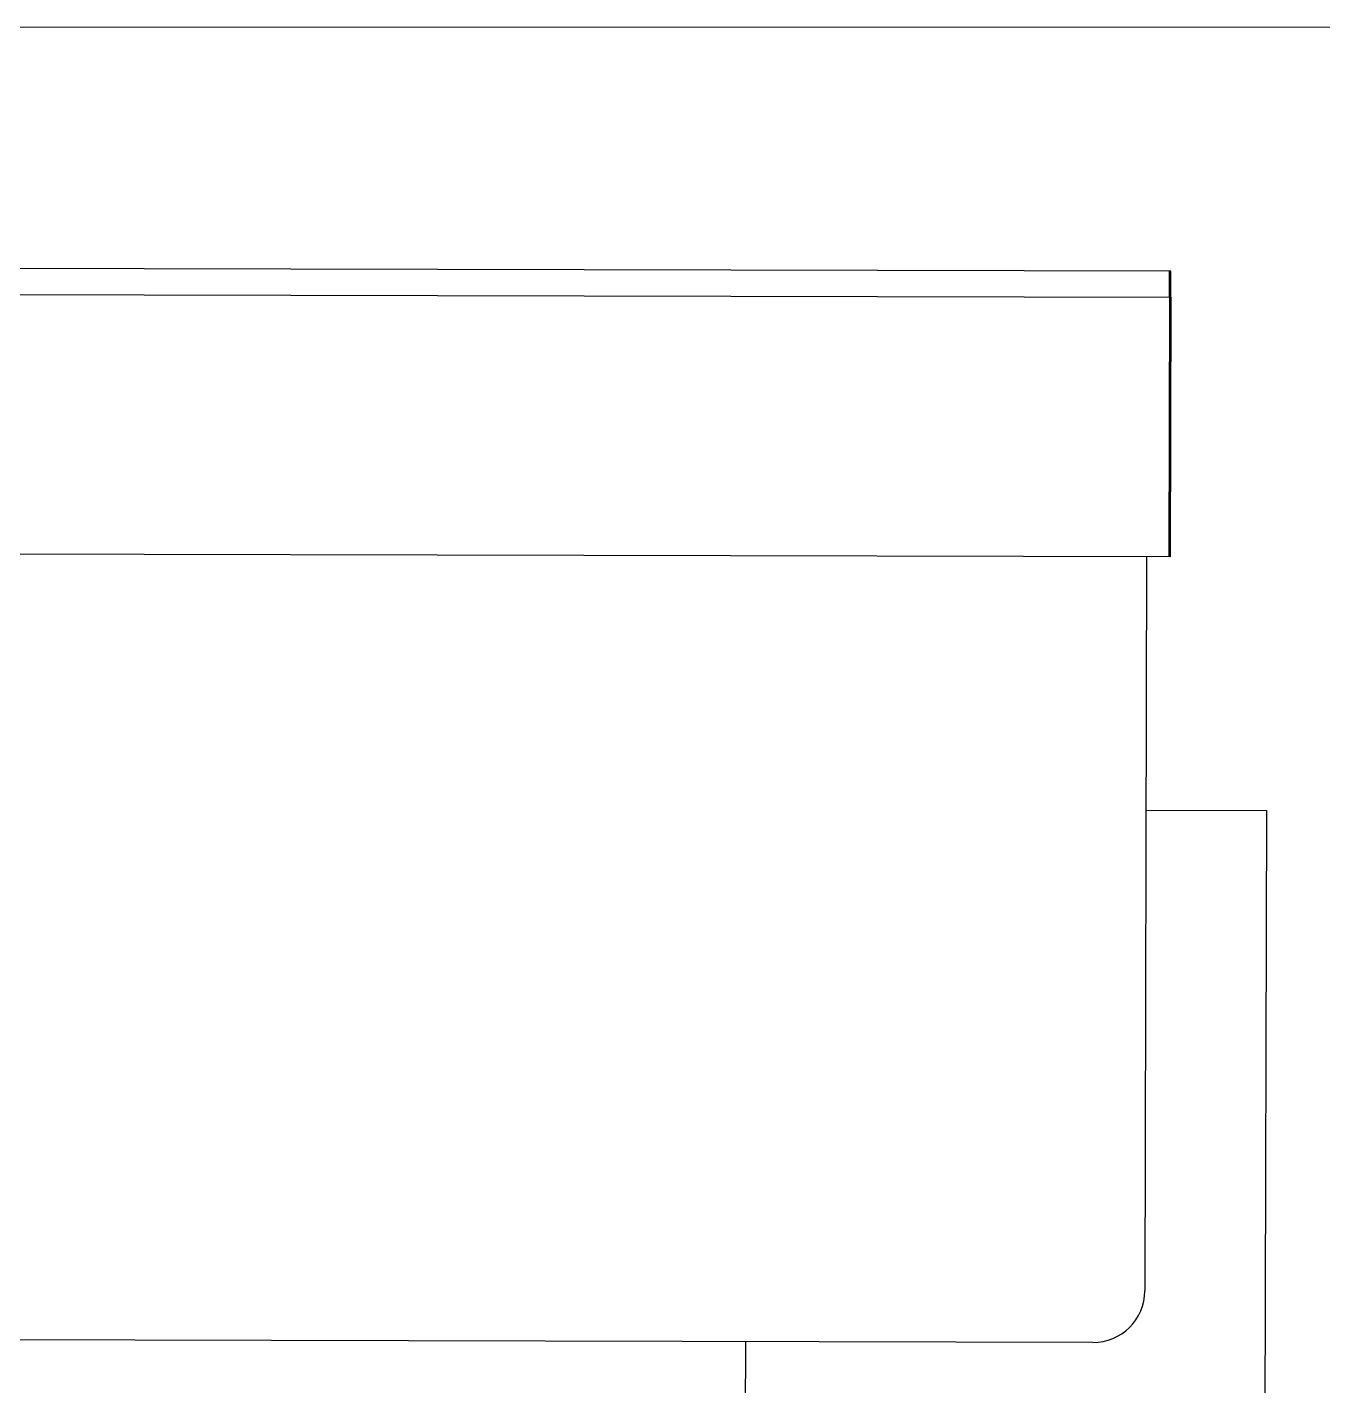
# Model space of a CAD drawing. Header units: inches. Extents: x 164.3 to 247.9, y 15.6 to 56.7.
# Drawn here: x 241.764 to 242.547, y 29.125 to 29.947 of the extents above; entities that cross this region are included whole.
import ezdxf

# ---------------------------------------------------------------- set-up
doc = ezdxf.new("R2010")
doc.units = ezdxf.units.IN
doc.header["$MEASUREMENT"] = 0
doc.layers.get('0').update_dxf_attribs({"lineweight": 0})
doc.layers.add('WALL 1 100', color=250, linetype='Continuous', lineweight=9)

msp = doc.modelspace()

# ---------------------------------------------------------------- linework, layer by layer
at = {"color": 7, "linetype": 'ByBlock', "lineweight": -2}
for p, q in [((242.45495, 29.79897), (241.67023, 29.80088)), ((242.4542, 29.78358), (242.45424, 29.79927)), ((242.45446, 29.7833), (242.45449, 29.799)), ((242.45492, 29.78328), (242.45495, 29.79897)), ((241.67019, 29.78518), (242.45492, 29.78328)), ((242.4542, 29.78358), (242.45382, 29.62663)), ((242.45446, 29.7833), (242.45408, 29.62636)), ((242.45492, 29.78328), (242.45454, 29.62634)), ((242.45454, 29.62634), (241.66981, 29.62824)), ((242.44034, 29.62637), (242.43926, 29.18274)), ((242.43997, 29.47315), (242.51273, 29.47297)), ((242.51273, 29.47297), (242.51178, 29.08061)), ((242.4078, 29.15142), (241.21502, 29.15431)), ((242.19789, 29.08137), (242.19806, 29.15193))]:
    msp.add_line(p, q, dxfattribs=at)
msp.add_arc((242.40787, 29.18281), 0.03139, 269.86125, 359.86125, dxfattribs=at)
at = {"layer": 'WALL 1 100', "color": 0}
msp.add_line((247.77369, 29.94655), (234.16293, 29.94655), dxfattribs=at)

doc.saveas('drawing.dxf')
